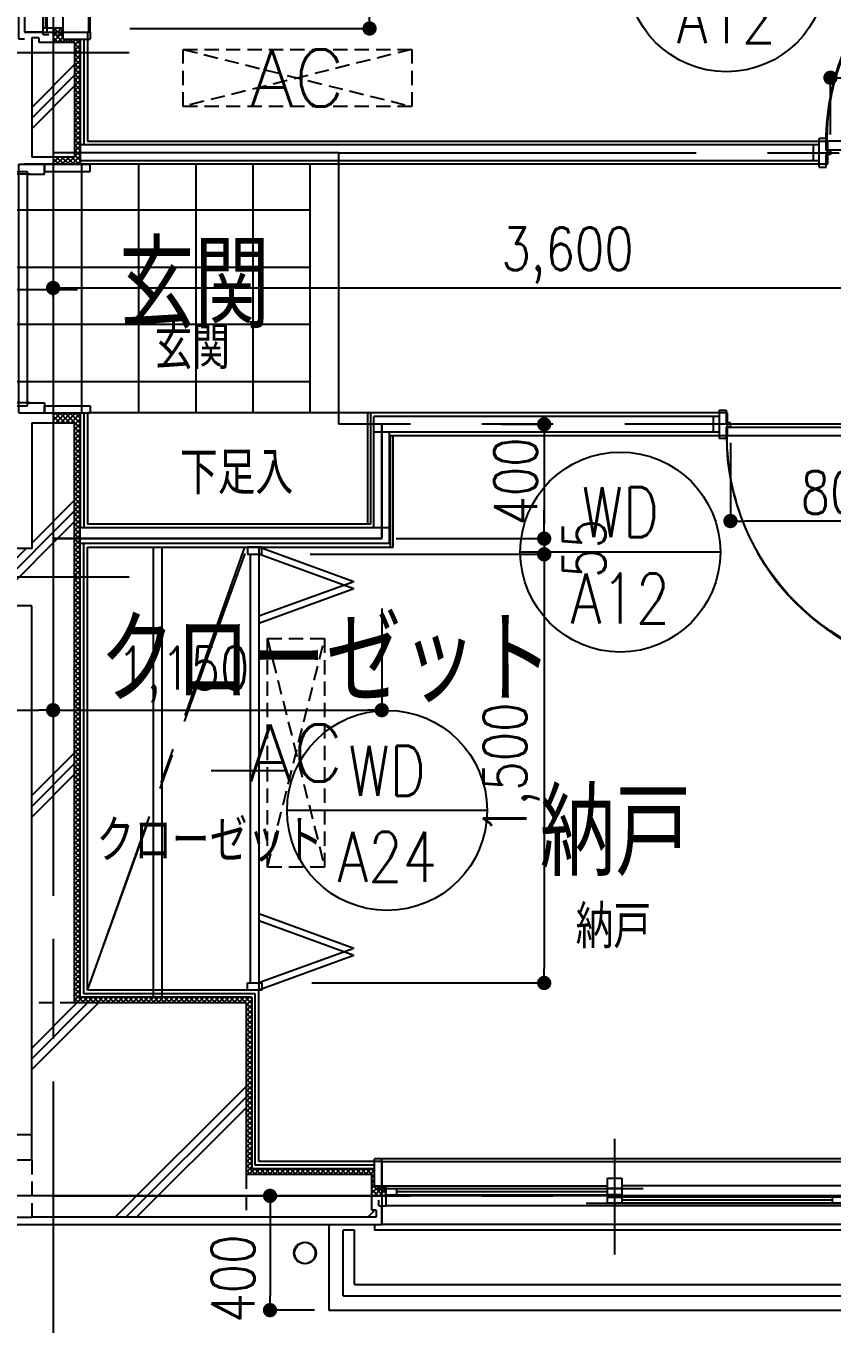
# Model space of a CAD drawing. Header units: millimetres. Extents: x 15495 to 166182, y -39946 to 18307.
# Drawn here: x 45646 to 48466, y -518 to 4025 of the extents above; entities that cross this region are included whole.
import ezdxf
from ezdxf.enums import TextEntityAlignment as Align

# ---------------------------------------------------------------- set-up
doc = ezdxf.new("R2010")
doc.units = ezdxf.units.MM
doc.header["$LTSCALE"] = 1000
doc.linetypes.add('CENTER', pattern=[2, 1.25, -0.25, 0.25, -0.25])
doc.linetypes.add('DASHED2', pattern=[0.375, 0.25, -0.125])
doc.layers.get('0').update_dxf_attribs({"linetype": 'CONTINUOUS'})
for name, color, linetype in [('DT_ID', 13, 'CONTINUOUS'), ('E_TEXT', 3, 'CONTINUOUS'), ('F_FITT1-100', 5, 'CONTINUOUS'), ('F_FITT1-50', 5, 'CONTINUOUS'), ('F_FITT2-100', 1, 'CONTINUOUS'), ('F_FITT2-50', 1, 'CONTINUOUS'), ('K-A_EQP-50', 60, 'CONTINUOUS'), ('SF-A_ELSE-100', 6, 'CONTINUOUS'), ('SF-A_ELSE-50', 6, 'CONTINUOUS'), ('SF-A_EQP-50', 60, 'CONTINUOUS'), ('SF-DT_ID-100', 13, 'CONTINUOUS'), ('SF-E_DIM-50', 3, 'CONTINUOUS'), ('SF-E_GRID-100', 1, 'CENTER'), ('SF-E_GRID-50', 1, 'CENTER'), ('SF-E_TEXT-100', 3, 'CONTINUOUS'), ('SF-E_TEXT-50', 3, 'CONTINUOUS'), ('SF-F_ELEV-100', 12, 'CONTINUOUS'), ('SF-F_ELEV-50', 12, 'CONTINUOUS'), ('SF-F_FINI1-100', 190, 'CONTINUOUS'), ('SF-F_FINI1-50', 190, 'CONTINUOUS'), ('SF-F_FINI2-50', 1, 'CONTINUOUS'), ('SF-F_FITT1-100', 5, 'CONTINUOUS'), ('SF-F_FITT1-50', 5, 'CONTINUOUS'), ('SF-F_HAT1-50', 9, 'CONTINUOUS'), ('SF-F_HIDE-50', 12, 'CONTINUOUS'), ('SF-F_LAY2-100', 6, 'CONTINUOUS'), ('SF-F_LAY2-50', 6, 'CONTINUOUS'), ('SF-H-AREA-50', 1, 'CENTER'), ('SF-H_LINE1-100', 140, 'CONTINUOUS'), ('SF-H_LINE1-50', 140, 'CONTINUOUS'), ('SF-R_COLM-50', 7, 'CONTINUOUS'), ('SF-R_EWALL-50', 7, 'CONTINUOUS'), ('SF-U_FIRE-50', 9, 'CONTINUOUS'), ('SF-U_LGS-50', 120, 'CONTINUOUS')]:
    doc.layers.add(name, color=color, linetype=linetype)
doc.styles.add('DIM', font='romans.shx', dxfattribs={"width": 0.8, "bigfont": 'bigfont.shx'})
doc.styles.add('ROOM', font='romans.shx', dxfattribs={"width": 0.8, "bigfont": 'bigfont.shx'})
doc.styles.get("Standard").update_dxf_attribs({"font": 'txt.shx', "bigfont": 'bigfont.shx'})
doc.styles.add('TATE', font='TXT', dxfattribs={"height": 50, "bigfont": 'BIGFONT'})
doc.dimstyles.new('DIM50_3_3', dxfattribs={"dimscale": 50, "dimtxt": 3, "dimasz": 1, "dimexe": 0, "dimexo": 1, "dimgap": 0.5, "dimtad": 1, "dimdec": 1, "dimdsep": 46, "dimlunit": 6, "dimtxsty": 'DIM', "dimblk1": 'DOT', "dimblk2": 'DOT', "dimsah": 1, "dimcen": 1, "dimclrd": 256, "dimclre": 256, "dimclrt": 256, "dimadec": 0, "dimazin": 0, "dimtfac": 1, "dimtdec": 1, "dimtix": 1, "dimtmove": 2, "dimatfit": 3, "dimldrblk": 'DOT', "dimfxl": 1, "dimtvp": 0.833333, "dimtolj": 1, "dimarcsym": 0})
pattern_1 = [(45, (-28400.745, -37379.51), (-8.8388348, 8.8388348), []), (135, (-28400.745, -37379.51), (-8.8388348, -8.8388348), [])]

# ---------------------------------------------------------------- blocks, each defined once
blk = doc.blocks.new('TATEGU-KIGOU')
at = {"color": 2}
blk.add_line((350, 0), (-350, 0), dxfattribs=at)
blk.add_circle((0, 0), 350, dxfattribs=at)
at = {"color": 2, "style": 'ROOM', "width": 0.8}
for tag, p in [('建具種別', (0, 51.6)), ('建具番号', (0, -250.1))]:
    blk.add_attdef(tag, text='', height=175, dxfattribs=at).set_placement(p, align=Align.CENTER)
at = {"flags": 1}
for tag, p in [('内法寸法（W）', (-414, -713.8)), ('内法寸法（H）', (-414, -1063.8)), ('階', (-373.6, -1414.3)), ('部屋名', (-373.6, -1786.8)), ('メーカー名', (-373.6, -2148.9)), ('値段', (-373.6, -2498.9)), ('重量', (-373.6, -2848.9)), ('建具形状', (-373.6, -3199)), ('開閉方式', (-373.6, -3549)), ('取付場所', (-373.6, -3899)), ('見込', (-373.6, -4296.3)), ('扉厚', (-373.6, -4646.3)), ('仕上', (-373.6, -4996.3)), ('ガラス', (-373.6, -5346.3)), ('建具金物', (-373.6, -5696.3)), ('枠形状', (-373.6, -6046.3)), ('沓摺形状', (-373.6, -6396.3)), ('特記事項', (-373.6, -6746.3)), ('防火性能', (-373.6, -7096.3))]:
    blk.add_attdef(tag, p, '', height=175, dxfattribs=at)
blk = doc.blocks.new('WD-A12_100')
at = {"layer": 'F_FITT1-100'}
blk.add_line((0, 0), (-2.9, 830), dxfattribs=at)
blk.add_arc((0, 0), 830, 0, 90.1978, dxfattribs=at)
blk = doc.blocks.new('AW-A23_100')
at = {"layer": 'F_FITT1-100'}
for p, q in [((128.4, 715), (128.4, 1630)), ((78.4, 915), (78.4, 0)), ((-101.6, 815), (303.4, 815))]:
    blk.add_line(p, q, dxfattribs=at)
at = {"layer": 'F_FITT2-100'}
for p, q in [((0, 1630), (0, 0)), ((223.4, 1630), (223.4, 0))]:
    blk.add_line(p, q, dxfattribs=at)
at = {"layer": 'SF-F_FITT1-100'}
blk.add_line((350, 814.7), (-150, 814.7), dxfattribs=at)
blk = doc.blocks.new('AW-1_100')
at = {"layer": 'F_FITT1-100'}
for p, q in [((815, -325), (815, 80)), ((915, -95), (0, -95)), ((715, -145), (1630, -145))]:
    blk.add_line(p, q, dxfattribs=at)
at = {"layer": 'F_FITT2-100'}
for p, q in [((0, 0), (1630, 0)), ((1630, -220), (0, -220))]:
    blk.add_line(p, q, dxfattribs=at)
blk = doc.blocks.new('WD-A24_100')
at = {"layer": 'F_FITT1-100'}
for p, q in [((-0.00075, 1550), (0, 0)), ((332.415375, 1429.01025), (-0.00075, 1550)), ((332.415375, 1429.01025), (-0.00075, 1308.0205)), ((332.416125, 120.98975), (0, 241.9795)), ((332.416125, 120.98975), (0, 0))]:
    blk.add_line(p, q, dxfattribs=at)
blk = doc.blocks.new('ROOM')
at = {"layer": 'DT_ID', "flags": 1}
for tag, p in [('室番号', (0, 500)), ('面積', (0, -500)), ('内装制限', (0, -1000)), ('仕上レベル', (0, -1500)), ('スラブレベル', (0, -2000)), ('天井高', (0, -2500)), ('床下地', (0, -3000)), ('床仕上', (0, -3500)), ('巾木高さ', (0, -4000)), ('巾木仕上', (0, -4500)), ('壁下地', (0, -5000)), ('壁仕上', (0, -5500)), ('天井下地', (0, -6000)), ('天井仕上', (0, -6500)), ('見切縁', (0, -7000)), ('備考', (0, -7500))]:
    blk.add_attdef(tag, p, '', height=300, dxfattribs=at)
at = {"layer": 'E_TEXT', "style": 'ROOM', "width": 0.8}
blk.add_attdef('室名', (0, 0), '', height=300, dxfattribs=at)
blk = doc.blocks.new('SF-BLOCK_100')
at = {"layer": 'SF-A_ELSE-100'}
for p, q in [((16700, 2740), (16700, 3610)), ((16800, 2740), (15820, 2740)), ((16665, -100), (16665, -400)), ((16755, -120), (16715, -120)), ((16715, -350), (16715, -120)), ((16755, -310), (16755, -120)), ((16755, -310), (18575, -310)), ((16715, -350), (18615, -350)), ((16665, -400), (18665, -400))]:
    blk.add_line(p, q, dxfattribs=at)
blk.add_circle((16579.84, -200), 37.5, dxfattribs=at)
at = {"layer": 'SF-E_GRID-100'}
for p, q in [((15700, 16400), (15700, -3119.46)), ((34140.32, 0), (-9167.99, 0))]:
    blk.add_line(p, q, dxfattribs=at)
at = {"layer": 'SF-F_ELEV-100'}
blk.add_line((16600, 2740), (16600, 3610), dxfattribs=at)
at = {"layer": 'SF-F_FINI1-100'}
for p, q in [((15600, 4072.5), (15820, 4072.5)), ((15820, 4072.5), (15820, 3690)), ((18411.08, 3690), (15820, 3690)), ((18411.08, 3610), (18411.08, 3690)), ((18411.08, 3610), (15600, 3610)), ((15820, 2740), (15820, 2350)), ((18059.23, 2740), (16800, 2740)), ((16800, 2740), (16800, 2350)), ((18059.23, 2660), (18059.23, 2740)), ((18059.23, 2660), (16880, 2660)), ((16880, 2270), (16880, 2660)), ((16800, 2350), (15820, 2350)), ((15820, 720), (15820, 2270)), ((15820, 2270), (16880, 2270)), ((15625, 2065), (13100, 2065)), ((15625, 125), (15625, 2065)), ((16420, 720), (15820, 720)), ((16420, 120), (16420, 720)), ((15625, 125), (13100, 125)), ((16850, 120), (16420, 120)), ((16850, 120), (16850, -100)), ((10000, -100), (16850, -100))]:
    blk.add_line(p, q, dxfattribs=at)
at = {"layer": 'SF-F_FITT1-100'}
for p, q in [((15580, 2740), (15830, 2740)), ((17665, -205), (17665, 200))]:
    blk.add_line(p, q, dxfattribs=at)
at = {"layer": 'SF-F_LAY2-100', "linetype": 'Continuous'}
for p, q in [((15800, 2740), (15800, 3610)), ((16000, 2740), (16000, 3610)), ((16200, 2740), (16200, 3610)), ((16400, 2740), (16400, 3610)), ((13040, 3450), (16600, 3450)), ((13040, 3250), (16600, 3250)), ((13040, 3050), (16600, 3050)), ((13040, 2850), (16600, 2850))]:
    blk.add_line(p, q, dxfattribs=at)
at = {"layer": 'SF-H_LINE1-100', "linetype": 'CENTER', "ltscale": 0.5}
blk.add_line((15820, 720), (16380, 2270), dxfattribs=at)
at = {"layer": 'SF-DT_ID-100'}
for p, values in [((18055.8, 4283.73), {'建具種別': 'WD', '建具番号': 'A12'}), ((17684.77, 2253.01), {'建具種別': 'WD', '建具番号': 'A12'}), ((16868.79, 1348.79), {'建具種別': 'WD', '建具番号': 'A24'})]:
    blk.add_blockref('TATEGU-KIGOU', p, dxfattribs=at).add_auto_attribs(values)
at = {"layer": 'SF-E_TEXT-100'}
ref = blk.add_blockref('ROOM', (15930.39, 3036.15), dxfattribs=at)
ref.add_attrib('室名', '玄関', (15930.39, 3036.15), dxfattribs={"height": 300, "style": 'ROOM', "width": 0.8})
ref = blk.add_blockref('ROOM', (15862.48, 1725.39), dxfattribs=at)
ref.add_attrib('室名', 'クローゼット', (15862.48, 1725.39), dxfattribs={"height": 300, "style": 'ROOM', "width": 0.8})
ref = blk.add_blockref('ROOM', (17403.21, 1119.74), dxfattribs=at)
ref.add_attrib('室名', '納戸', (17403.21, 1119.74), dxfattribs={"height": 300, "style": 'ROOM', "width": 0.8})
at = {"layer": 'SF-F_FITT1-100'}
for name, p in [('AW-A23_100', (15600, 4072.79)), ('WD-A24_100', (16420, 720)), ('AW-1_100', (16850, 120))]:
    blk.add_blockref(name, p, dxfattribs=at)
at = {"layer": 'SF-F_FITT1-100', "xscale": -1}
blk.add_blockref('WD-A12_100', (19235.08, 3690), dxfattribs=at)
at = {"layer": 'SF-F_FITT1-100', "xscale": -1, "yscale": -1}
blk.add_blockref('WD-A12_100', (18886.92, 2660), dxfattribs=at)
blk = doc.blocks.new('WD-A12_50')
at = {"layer": 'F_FITT1-50'}
for p, q in [((-440, 146.9), (-440, -93.1)), ((-880, 90), (-855, 90)), ((-880, 90), (-880, -10)), ((-855, 90), (-855, 45.4)), ((0, 90), (-25, 90)), ((-25, 90), (-25, 45.4)), ((0, 90), (0, -10)), ((-840, 45.4), (-855, 45.4)), ((-855, 31.5), (-855, -10)), ((-855, 31.5), (-840, 31.5)), ((-26.8, 29.7), (-853.1, 29.7)), ((-853.1, 29.7), (-853.1, -0.8)), ((-840, 31.5), (-840, 45.4)), ((-40, 31.5), (-40, 45.4)), ((-40, 45.4), (-25, 45.4)), ((-25, 31.5), (-40, 31.5)), ((-26.8, 29.7), (-26.8, -0.8)), ((-25, 31.5), (-25, -10)), ((-855, -10), (-880, -10)), ((-853.1, -0.8), (-26.8, -0.8)), ((-853.1, -0.8), (-853.1, -824.8)), ((-25, -10), (0, -10))]:
    blk.add_line(p, q, dxfattribs=at)
blk.add_arc((-852.8, 1.2), 826, 269.9767, 359.8636, dxfattribs=at)
blk = doc.blocks.new('DOT')
at = {"color": 0, "linetype": 'ByBlock'}
blk.add_line((-0.5, 0), (-1, 0), dxfattribs=at)
at = {"color": 0, "linetype": 'ByBlock', "const_width": 0.5}
blk.add_lwpolyline([(-0.25, 0, 1), (0.25, 0, 1)], format="xyb", close=True, dxfattribs=at)
blk = doc.blocks.new('*D355')
at = {"layer": 'SF-E_DIM-50', "lineweight": -2}
for p, q in [((46000, 5616), (46848, 5616)), ((46848, 5566), (46848, 4066)), ((46009, 4016), (46848, 4016))]:
    blk.add_line(p, q, dxfattribs=at)
at = {"layer": 'SF-E_DIM-50', "lineweight": -2, "xscale": 50, "yscale": 50, "zscale": 50}
for p, rotation in [((46848, 5616), 90), ((46848, 4016), 270)]:
    blk.add_blockref('DOT', p, dxfattribs=dict(at, rotation=rotation))
at = {"layer": 'SF-E_DIM-50', "insert": (46733.7, 4816), "char_height": 150, "attachment_point": 5, "rotation": 90, "style": 'DIM'}
blk.add_mtext('\\A1;1,600', dxfattribs=at)
blk = doc.blocks.new('_DOT')
at = {"color": 0, "linetype": 'ByBlock'}
blk.add_line((-0.5, 0), (-1, 0), dxfattribs=at)
at = {"color": 0, "linetype": 'ByBlock', "const_width": 0.5}
blk.add_lwpolyline([(-0.25, 0, 1), (0.25, 0, 1)], format="xyb", close=True, dxfattribs=at)
blk = doc.blocks.new('AW-A23_50')
at = {"layer": 'F_FITT1-50'}
for p, q in [((65, 10.001375), (65, -14.998625)), ((65, 10.001375), (85, 10.001375)), ((115, 10.001375), (135, 10.001375)), ((135, 25.001375), (230, 25.001375)), ((135, 10.001375), (135, -14.998625)), ((135, 0.001375), (230, 0.001375)), ((230, 0.001375), (230, 25.001375)), ((65, -14.998625), (135, -14.998625)), ((104, -14.998625), (104, -52.998625)), ((126, -14.998625), (126, -52.998625)), ((104, -52.998625), (126, -52.998625)), ((115, -52.998625), (115, -789.998875)), ((349.99925, -814.998625), (-150.00075, -814.998625)), ((74, -839.998875), (74, -789.998875)), ((74, -789.998875), (96, -789.998875)), ((96, -789.998875), (96, -839.998875)), ((104, -839.998875), (104, -789.998875)), ((104, -789.998875), (161.5, -789.998875)), ((126, -839.998875), (126, -789.998875)), ((161.5, -789.998875), (161.5, -839.998875)), ((96, -839.998875), (74, -839.998875)), ((85, -1576.998625), (85, -839.998875)), ((161.5, -839.998875), (104, -839.998875)), ((74, -1614.998625), (74, -1576.998625)), ((65, -1614.998625), (135, -1614.998625)), ((65, -1639.998625), (65, -1614.998625)), ((135, -1639.998625), (135, -1614.998625)), ((135, -1629.998625), (230, -1629.998625)), ((230, -1629.998625), (230, -1654.998625)), ((85, -1639.998625), (65, -1639.998625)), ((115, -1639.998625), (135, -1639.998625)), ((135, -1654.998625), (135, -1639.998625)), ((135, -1654.998625), (230, -1654.998625))]:
    blk.add_line(p, q, dxfattribs=at)
at = {"layer": 'F_FITT2-50'}
for p, q in [((-20, -1654.998), (-20, 25.00075)), ((0, 25.00075), (-20, 25.00075)), ((230, -1629.998625), (230, 0.001375)), ((65, -1614.998625), (65, -14.998625)), ((104, -14.998625), (104, -789.998875)), ((126, -14.998625), (126, -789.998875)), ((135, -14.998625), (135, -789.998875)), ((74, -1576.998625), (74, -839.998875)), ((96, -1576.998625), (96, -839.998875)), ((135, -1614.998625), (135, -839.998875)), ((0, -1654.998), (-20, -1654.998))]:
    blk.add_line(p, q, dxfattribs=at)
blk = doc.blocks.new('AW-1_50')
at = {"layer": 'F_FITT1-50'}
for p, q in [((-815, 130), (-840, 130)), ((-840, 35), (-840, 130)), ((-815, 35), (-815, 130)), ((815, 130), (840, 130)), ((815, 35), (815, 130)), ((840, 35), (840, 130)), ((-25, 4), (-25, 61.5)), ((-25, 61.5), (25, 61.5)), ((25, 61.5), (25, 4)), ((-840, 35), (-825, 35)), ((-825, 35), (-800, 35)), ((-825, 15), (-825, 35)), ((-800, -35), (-800, 35)), ((-762, 4), (-762, 26)), ((-762, 15), (-25, 15)), ((25, 26), (-25, 26)), ((25, 4), (-25, 4)), ((825, 35), (800, 35)), ((800, -35), (800, 35)), ((825, 15), (825, 35)), ((840, 35), (825, 35)), ((-825, -35), (-825, -15)), ((-825, -35), (-800, -35)), ((-25, -26), (-25, -4)), ((-25, -4), (25, -4)), ((25, -26), (-25, -26)), ((25, -4), (25, -26)), ((762, -15), (25, -15)), ((800, -4), (762, -4)), ((762, -26), (762, -4)), ((800, -26), (762, -26)), ((825, -35), (800, -35)), ((825, -15), (825, -35))]:
    blk.add_line(p, q, dxfattribs=at)
at = {"layer": 'F_FITT2-50'}
for p, q in [((815, 130), (-815, 130)), ((-800, 35), (-25, 35)), ((-800, 26), (-25, 26)), ((-800, 4), (-25, 4)), ((800, 35), (25, 35)), ((800, -35), (-800, -35)), ((762, -4), (25, -4)), ((762, -26), (25, -26)), ((-840, -100), (-840, -120)), ((840, -120), (-840, -120)), ((840, -100), (840, -120))]:
    blk.add_line(p, q, dxfattribs=at)
at = {"layer": 'SF-F_FITT1-50'}
blk.add_line((0, -205), (0, 200), dxfattribs=at)
blk = doc.blocks.new('*D357')
at = {"layer": 'SF-E_DIM-50', "lineweight": -2}
for p, q in [((49340.7, 3361.9), (49340.7, 3108.1)), ((45740.7, 3078.1), (45740.7, 3108.1)), ((45790.7, 3108.1), (49290.7, 3108.1))]:
    blk.add_line(p, q, dxfattribs=at)
at = {"layer": 'SF-E_DIM-50', "lineweight": -2, "xscale": 50, "yscale": 50, "zscale": 50, "rotation": 180}
blk.add_blockref('DOT', (45740.7, 3108.1), dxfattribs=at)
at = {"layer": 'SF-E_DIM-50', "lineweight": -2, "xscale": 50, "yscale": 50, "zscale": 50}
blk.add_blockref('DOT', (49340.7, 3108.1), dxfattribs=at)
at = {"layer": 'SF-E_DIM-50', "insert": (47540.7, 3222.3), "char_height": 150, "attachment_point": 5, "style": 'DIM'}
blk.add_mtext('\\A1;3,600', dxfattribs=at)
blk = doc.blocks.new('*D356')
at = {"layer": 'SF-E_DIM-50', "lineweight": -2}
for p, q in [((48110.7, 2566.3), (48110.7, 2292.4)), ((48910.7, 2566.3), (48910.7, 2292.4)), ((48860.7, 2292.4), (48160.7, 2292.4))]:
    blk.add_line(p, q, dxfattribs=at)
at = {"layer": 'SF-E_DIM-50', "lineweight": -2, "xscale": 50, "yscale": 50, "zscale": 50, "rotation": 180}
blk.add_blockref('DOT', (48110.7, 2292.4), dxfattribs=at)
at = {"layer": 'SF-E_DIM-50', "lineweight": -2, "xscale": 50, "yscale": 50, "zscale": 50}
blk.add_blockref('DOT', (48910.7, 2292.4), dxfattribs=at)
at = {"layer": 'SF-E_DIM-50', "insert": (48510.7, 2392.4), "char_height": 150, "attachment_point": 5, "style": 'DIM'}
blk.add_mtext('\\A1;800', dxfattribs=at)
blk = doc.blocks.new('AC1')
at = {"layer": 'K-A_EQP-50', "linetype": 'DASHED2', "ltscale": 0.2}
for p, q in [((0, 800), (200, 800)), ((0, 0), (0, 800)), ((0, 0), (200, 800)), ((0, 800), (200, 0)), ((200, 800), (200, 0)), ((200, 0), (0, 0))]:
    blk.add_line(p, q, dxfattribs=at)
at = {"layer": 'K-A_EQP-50', "style": 'TATE'}
blk.add_text('AC', height=200, dxfattribs=at).set_placement((100, 400), align=Align.MIDDLE)
blk = doc.blocks.new('*D363')
at = {"layer": 'SF-E_DIM-50', "lineweight": -2}
for p, q in [((46639.7, 2176), (47459, 2176)), ((47459, 2126), (47459, 726)), ((46646.1, 676), (47459, 676))]:
    blk.add_line(p, q, dxfattribs=at)
at = {"layer": 'SF-E_DIM-50', "lineweight": -2, "xscale": 50, "yscale": 50, "zscale": 50}
for p, rotation in [((47459, 2176), 90), ((47459, 676), 270)]:
    blk.add_blockref('DOT', p, dxfattribs=dict(at, rotation=rotation))
at = {"layer": 'SF-E_DIM-50', "insert": (47344.8, 1426), "char_height": 150, "attachment_point": 5, "rotation": 90, "style": 'DIM'}
blk.add_mtext('\\A1;1,500', dxfattribs=at)
blk = doc.blocks.new('WD-A24_50')
at = {"layer": 'F_FITT1-50'}
for p, q in [((-40.00075, 1550), (-40.00075, 1525)), ((9.99925, 1550), (-40.00075, 1550)), ((9.99925, 1525), (9.99925, 1550)), ((-40.00075, 1525), (9.99925, 1525)), ((-30.00075, 1525), (-30.00075, 25)), ((-0.00075, 1525), (-0.00075, 25)), ((332.415375, 1404.01025), (-0.00075, 1525)), ((332.415375, 1404.01025), (-0.00075, 1283.0205)), ((99.99925, 767.5), (-166.87575, 767.5)), ((332.415375, 145.98975), (-0.00075, 266.9795)), ((332.415375, 145.98975), (-0.00075, 25)), ((-40.00075, 0), (-40.00075, 25)), ((-40.00075, 25), (9.99925, 25)), ((9.99925, 0), (-40.00075, 0)), ((9.99925, 25), (9.99925, 0))]:
    blk.add_line(p, q, dxfattribs=at)
blk = doc.blocks.new('*D213')
at = {"layer": 'SF-E_DIM-50', "lineweight": -2}
for p, q in [((46538.9, -69), (46499.7, -69)), ((46499.7, -119), (46499.7, -419)), ((46655.7, -469), (46499.7, -469))]:
    blk.add_line(p, q, dxfattribs=at)
at = {"layer": 'SF-E_DIM-50', "lineweight": -2, "xscale": 50, "yscale": 50, "zscale": 50}
for p, rotation in [((46499.7, -69), 90), ((46499.7, -469), 270)]:
    blk.add_blockref('DOT', p, dxfattribs=dict(at, rotation=rotation))
at = {"layer": 'SF-E_DIM-50', "insert": (46370, -358.8), "char_height": 150, "attachment_point": 5, "rotation": 90, "style": 'DIM'}
blk.add_mtext('\\A1;400', dxfattribs=at)
blk = doc.blocks.new('*D366')
at = {"layer": 'SF-E_DIM-50', "lineweight": -2}
for p, q in [((45158.3, 3931), (45200.7, 3931)), ((45200.7, 3881), (45200.7, 3556)), ((45660.7, 3506), (45200.7, 3506))]:
    blk.add_line(p, q, dxfattribs=at)
at = {"layer": 'SF-E_DIM-50', "lineweight": -2, "xscale": 50, "yscale": 50, "zscale": 50}
for p, rotation in [((45200.7, 3931), 90), ((45200.7, 3506), 270)]:
    blk.add_blockref('DOT', p, dxfattribs=dict(at, rotation=rotation))
at = {"layer": 'SF-E_DIM-50', "insert": (45100.7, 3718.5), "char_height": 150, "attachment_point": 5, "rotation": 90, "style": 'DIM'}
blk.add_mtext('\\A1;425', dxfattribs=at)
blk = doc.blocks.new('SD-A11_50')
at = {"layer": 'F_FITT1-50'}
for p, q in [((20, 0), (-230, 0)), ((-230, -25), (-230, 0)), ((-70, 0), (-70, -25)), ((-70, -35), (-70, 0)), ((20, -870), (20, 0)), ((-70, -25), (-230, -25)), ((-10, -35), (-70, -35)), ((-10, -845), (-10, -25)), ((20, -25), (-10, -25)), ((-185, -439.2), (115, -439.2)), ((-70, -845), (-230, -845)), ((-230, -845), (-230, -870)), ((-70, -835), (-70, -870)), ((-10, -835), (-70, -835)), ((-70, -870), (-70, -845)), ((850, -845), (-10, -845)), ((20, -870), (-230, -870))]:
    blk.add_line(p, q, dxfattribs=at)
blk.add_arc((21.5, -853.6), 828.6, 0.5937, 90.1007, dxfattribs=at)
blk = doc.blocks.new('*D365')
at = {"layer": 'SF-E_DIM-50', "lineweight": -2}
for p, q in [((45660.7, 3506), (45200.7, 3506)), ((45200.7, 3456), (45200.7, 2756)), ((45660.7, 2706), (45200.7, 2706))]:
    blk.add_line(p, q, dxfattribs=at)
at = {"layer": 'SF-E_DIM-50', "lineweight": -2, "xscale": 50, "yscale": 50, "zscale": 50}
for p, rotation in [((45200.7, 3506), 90), ((45200.7, 2706), 270)]:
    blk.add_blockref('DOT', p, dxfattribs=dict(at, rotation=rotation))
at = {"layer": 'SF-E_DIM-50', "insert": (45100.7, 3106), "char_height": 150, "attachment_point": 5, "rotation": 90, "style": 'DIM'}
blk.add_mtext('\\A1;800', dxfattribs=at)
blk = doc.blocks.new('*D361')
at = {"layer": 'SF-E_DIM-50', "lineweight": -2}
for p, q in [((44440.7, 2110.4), (44440.7, 1630.6)), ((45740.7, 1694.1), (45740.7, 1630.6)), ((44490.7, 1630.6), (45690.7, 1630.6))]:
    blk.add_line(p, q, dxfattribs=at)
at = {"layer": 'SF-E_DIM-50', "lineweight": -2, "xscale": 50, "yscale": 50, "zscale": 50, "rotation": 180}
blk.add_blockref('DOT', (44440.7, 1630.6), dxfattribs=at)
at = {"layer": 'SF-E_DIM-50', "lineweight": -2, "xscale": 50, "yscale": 50, "zscale": 50}
blk.add_blockref('DOT', (45740.7, 1630.6), dxfattribs=at)
at = {"layer": 'SF-E_DIM-50', "insert": (45347.1, 1763.4), "char_height": 150, "attachment_point": 5, "style": 'DIM'}
blk.add_mtext('\\A1;1,300', dxfattribs=at)
blk = doc.blocks.new('*D364')
at = {"layer": 'SF-E_DIM-50', "lineweight": -2}
for p, q in [((45740.7, 2009.3), (45740.7, 1630.6)), ((46890.7, 1986.6), (46890.7, 1630.6)), ((45790.7, 1630.6), (46840.7, 1630.6))]:
    blk.add_line(p, q, dxfattribs=at)
at = {"layer": 'SF-E_DIM-50', "lineweight": -2, "xscale": 50, "yscale": 50, "zscale": 50, "rotation": 180}
blk.add_blockref('DOT', (45740.7, 1630.6), dxfattribs=at)
at = {"layer": 'SF-E_DIM-50', "lineweight": -2, "xscale": 50, "yscale": 50, "zscale": 50}
blk.add_blockref('DOT', (46890.7, 1630.6), dxfattribs=at)
at = {"layer": 'SF-E_DIM-50', "insert": (46196, 1755.5), "char_height": 150, "attachment_point": 5, "style": 'DIM'}
blk.add_mtext('\\A1;1,150', dxfattribs=at)
blk = doc.blocks.new('*D360')
at = {"layer": 'SF-E_DIM-50', "lineweight": -2}
for p, q in [((47459, 2281), (47459, 2331)), ((47202.9, 2231), (47459, 2231)), ((47459, 2231), (47459, 2176)), ((46639.7, 2176), (47459, 2176)), ((47459, 2126), (47459, 2076))]:
    blk.add_line(p, q, dxfattribs=at)
at = {"layer": 'SF-E_DIM-50', "lineweight": -2, "xscale": 50, "yscale": 50, "zscale": 50}
for p, rotation in [((47459, 2231), 270), ((47459, 2176), 90)]:
    blk.add_blockref('DOT', p, dxfattribs=dict(at, rotation=rotation))
at = {"layer": 'SF-E_DIM-50', "insert": (47598.8, 2196.7), "char_height": 150, "attachment_point": 5, "rotation": 90, "style": 'DIM'}
blk.add_mtext('\\A1;55', dxfattribs=at)
blk = doc.blocks.new('*D359')
at = {"layer": 'SF-E_DIM-50', "lineweight": -2}
for p, q in [((47308.1, 2631), (47459, 2631)), ((47459, 2581), (47459, 2281)), ((46940.7, 2231), (47459, 2231))]:
    blk.add_line(p, q, dxfattribs=at)
at = {"layer": 'SF-E_DIM-50', "lineweight": -2, "xscale": 50, "yscale": 50, "zscale": 50}
for p, rotation in [((47459, 2631), 90), ((47459, 2231), 270)]:
    blk.add_blockref('DOT', p, dxfattribs=dict(at, rotation=rotation))
at = {"layer": 'SF-E_DIM-50', "insert": (47359, 2431), "char_height": 150, "attachment_point": 5, "rotation": 90, "style": 'DIM'}
blk.add_mtext('\\A1;400', dxfattribs=at)
blk = doc.blocks.new('AC')
at = {"layer": 'K-A_EQP-50', "linetype": 'DASHED2', "ltscale": 0.2}
for p, q in [((-800, 0), (-800, 200)), ((0, 200), (-800, 0)), ((-800, 200), (0, 0)), ((-800, 200), (0, 200)), ((0, 200), (0, 0)), ((0, 0), (-800, 0))]:
    blk.add_line(p, q, dxfattribs=at)
at = {"layer": 'K-A_EQP-50'}
blk.add_text('AC', height=200, dxfattribs=at).set_placement((-400, 100), align=Align.MIDDLE)
blk = doc.blocks.new('*D302')
at = {"layer": 'SF-E_DIM-50', "lineweight": -2}
for p, q in [((48460.7, 3645.2), (48460.7, 3843.8)), ((48510.7, 3843.8), (49210.7, 3843.8)), ((49260.7, 3714.2), (49260.7, 3843.8))]:
    blk.add_line(p, q, dxfattribs=at)
at = {"layer": 'SF-E_DIM-50', "lineweight": -2, "xscale": 50, "yscale": 50, "zscale": 50, "rotation": 180}
blk.add_blockref('DOT', (48460.7, 3843.8), dxfattribs=at)
at = {"layer": 'SF-E_DIM-50', "lineweight": -2, "xscale": 50, "yscale": 50, "zscale": 50}
blk.add_blockref('DOT', (49260.7, 3843.8), dxfattribs=at)
at = {"layer": 'SF-E_DIM-50', "insert": (48860.7, 3943.8), "char_height": 150, "attachment_point": 5, "style": 'DIM'}
blk.add_mtext('\\A1;800', dxfattribs=at)
blk = doc.blocks.new('SF-BLOCK_50')
at = {"layer": 'SF-F_HAT1-50'}
h = blk.add_hatch(dxfattribs=at)
h.set_pattern_fill('RC2', color=256, scale=50, style=0)
h.set_pattern_definition([(45, (-39100.75, -43019.5), (-441.942, 441.942), []), (45, (-39063.25, -43019.5), (-441.942, 441.942), []), (45, (-39025.75, -43019.5), (-441.942, 441.942), [])])
h.paths.add_polyline_path([(15775, 4225.04), (15750, 4225.04), (15750, 4210.04), (15625, 4210.04), (15625, 3310.04), (15750, 3310.04), (15750, 3295.04), (15775, 3295.04)])
h = blk.add_hatch(dxfattribs=at)
h.set_pattern_fill('RC2', color=256, scale=50, style=0)
h.set_pattern_definition([(45, (-28400.75, -37379.5), (-441.942, 441.942), []), (45, (-28363.25, -37379.5), (-441.942, 441.942), []), (45, (-28325.75, -37379.5), (-441.942, 441.942), [])])
h.paths.add_polyline_path([(16375, 75), (16375, -75), (16830, -75), (16830, -50.04), (16815, -50.04), (16814.99, 75)])
h.paths.add_polyline_path([(15625, 125), (15625, -75), (16375, -75), (16375, 75), (16375, 675), (15775, 675), (15625, 675)])
h.paths.add_polyline_path([(15775, 2705), (15625, 2705), (15625, 2265), (14490, 2265), (14490, 2715), (14310, 2715), (14310, 2265), (13090, 2265), (13090, 2715), (12910, 2715), (12910, 2265), (12385, 2265), (12385, 2085), (12585, 2085), (12900, 2085), (12900, 1885), (12900, 1860), (13100, 1860), (13100, 2065), (15625, 2065), (15625, 675), (15775, 675)])
h.paths.add_polyline_path([(13100, 125), (13100, 360), (12900, 360), (12900, 305), (12900, 75), (12585, 75), (10775, 75), (10775, -75), (15625, -75), (15625, 125)])
h.paths.add_polyline_path([(12900, 75), (12900, 305), (12785, 305), (12785, 215), (12685, 215), (12685, 165), (12585, 165), (12585, 75)], flags=17)
at = {"layer": 'SF-U_FIRE-50'}
h = blk.add_hatch(dxfattribs=at)
h.set_pattern_fill('ANSI37', color=256, scale=100, style=0)
h.set_pattern_definition(pattern_1)
h.paths.add_polyline_path([(15795, 4047.5), (15735, 4047.5), (15735, 4062.5), (15735, 4087.5), (15700, 4087.5), (15700, 4037.5), (15775, 4037.5), (15775, 3635), (15700, 3635), (15700, 3610), (15795, 3610)])
h = blk.add_hatch(dxfattribs=at)
h.set_pattern_fill('ANSI37', color=256, scale=100, style=0)
h.set_pattern_definition(pattern_1)
h.paths.add_polyline_path([(15795, 2740), (15700, 2740), (15700, 2705), (15775, 2705), (15775, 675), (16125, 675), (16125, 695), (15795, 695), (15795, 2337.5)])
h.paths.add_polyline_path([(16375, 425), (16395, 425), (16395, 695), (16125, 695), (16125, 675), (16375, 675)])
h.paths.add_polyline_path([(16375, 75), (16815, 75), (16815, 0), (16865, 0), (16865, 35), (16840, 35), (16825, 35), (16825, 95), (16395, 95), (16395, 425), (16375, 425)])
at = {"layer": 'SF-A_ELSE-50'}
for p, q in [((16700, 2740), (16700, 3610)), ((16810, 2740), (15820, 2740)), ((16665, -100), (16665, -400)), ((16755, -120), (16715, -120)), ((16715, -350), (16715, -120)), ((16755, -310), (16755, -120)), ((16755, -310), (18575, -310)), ((16715, -350), (18615, -350)), ((16665, -400), (18665, -400))]:
    blk.add_line(p, q, dxfattribs=at)
at = {"layer": 'SF-A_ELSE-50', "linetype": 'Continuous'}
blk.add_line((13100, 215), (15625, 215), dxfattribs=at)
at = {"layer": 'SF-A_ELSE-50'}
blk.add_circle((16582.7, -200), 37.5, dxfattribs=at)
at = {"layer": 'SF-E_GRID-50'}
for p, q in [((15700, 16400), (15700, -3708.96)), ((15966.61, 4000), (11641.19, 4000)), ((15966.61, 2165), (11641.19, 2165)), ((31351.03, 0), (-4082.3, 0))]:
    blk.add_line(p, q, dxfattribs=at)
at = {"layer": 'SF-F_ELEV-50'}
blk.add_line((16600, 2740), (16600, 3610), dxfattribs=at)
at = {"layer": 'SF-F_FINI1-50'}
for p, q in [((15665, 4072.5), (15600, 4072.5)), ((15820, 4047.5), (15820, 3690)), ((18380.11, 3690), (15820, 3690)), ((18380.11, 3610), (15830, 3610)), ((15820, 2740), (15820, 2350)), ((18030.11, 2740), (16810, 2740)), ((16810, 2740), (16810, 2350)), ((18030.11, 2660), (16890, 2660)), ((16890, 2270), (16890, 2660)), ((16810, 2350), (15820, 2350)), ((15820, 720), (15820, 2270)), ((15820, 2270), (16370, 2270)), ((16430, 2270), (16890, 2270)), ((16420, 720), (15820, 720)), ((16420, 120), (16420, 720)), ((16825, 120), (16420, 120)), ((10000, -100), (16850, -100))]:
    blk.add_line(p, q, dxfattribs=at)
at = {"layer": 'SF-F_FINI2-50'}
for p, q in [((15807.5, 4047.5), (15807.5, 3677.5)), ((15807.5, 2740), (15807.5, 2337.5)), ((15807.5, 707.5), (15807.5, 2282.5)), ((16407.5, 707.5), (15807.5, 707.5)), ((16407.5, 107.5), (16407.5, 707.5)), ((16825, 107.5), (16407.5, 107.5))]:
    blk.add_line(p, q, dxfattribs=at)
at = {"layer": 'SF-F_FITT1-50'}
blk.add_line((16850, -100), (16850, -35), dxfattribs=at)
at = {"layer": 'SF-F_HIDE-50', "ltscale": 0.1}
for p, q in [((16050, 2270), (16050, 700)), ((16080, 2270), (16080, 700))]:
    blk.add_line(p, q, dxfattribs=at)
at = {"layer": 'SF-F_LAY2-50', "linetype": 'Continuous'}
for p, q in [((16000, 2740), (16000, 3610)), ((16200, 2740), (16200, 3610)), ((16400, 2740), (16400, 3610)), ((15800, 2765), (15800, 3585)), ((15610, 3450), (16600, 3450)), ((15610, 3250), (16600, 3250)), ((15610, 3050), (16600, 3050)), ((15610, 2850), (16600, 2850))]:
    blk.add_line(p, q, dxfattribs=at)
at = {"layer": 'SF-H-AREA-50'}
for points in [[(15700, 3650), (15700, 2300), (16850, 2300), (16850, 2700), (16700, 2700), (16700, 3650), (15700, 3650)], [(16700, 3650), (21900, 3650), (21900, 2700), (19850, 2700), (19850, 1925), (18950, 1925), (18950, 2700), (16700, 2700), (16700, 3650)], [(15700, 0), (18950, 0), (18950, 2700), (16850, 2700), (16850, 2300), (15700, 2300), (15700, 0)]]:
    blk.add_lwpolyline(points, dxfattribs=at)
at = {"layer": 'SF-H_LINE1-50', "linetype": 'CENTER', "ltscale": 0.5}
blk.add_line((16370, 2270), (15820, 720), dxfattribs=at)
at = {"layer": 'SF-R_COLM-50'}
for p, q in [((15625, 125), (15625, 675)), ((16375, 675), (15775, 675)), ((16375, 675), (16375, 75)), ((16375, -75), (15625, -75))]:
    blk.add_line(p, q, dxfattribs=at)
at = {"layer": 'SF-R_COLM-50', "linetype": 'DASHED2', "ltscale": 0.2}
for p, q in [((15775, 675), (15625, 675)), ((15625, 125), (15625, -75)), ((16375, 75), (16375, -75))]:
    blk.add_line(p, q, dxfattribs=at)
at = {"layer": 'SF-R_EWALL-50'}
for p, q in [((15650, 4052.5), (15625, 4052.5)), ((15625, 4052.5), (15625, 3635)), ((15650, 4052.5), (15650, 4037.5)), ((15650, 4037.5), (15775, 4037.5)), ((15775, 4037.5), (15775, 3635)), ((15775, 3635), (15625, 3635)), ((15625, 2705), (15775, 2705)), ((15625, 2705), (15625, 2265)), ((15775, 675), (15775, 2705)), ((15625, 2265), (14490, 2265)), ((15625, 2065), (13100, 2065)), ((15625, 675), (15625, 2065)), ((15625, 125), (13100, 125)), ((16815, 75), (16375, 75)), ((16815, -50.04), (16814.99, 75)), ((16815, -50), (16815, 75)), ((10775, -75), (15625, -75)), ((16830, -75), (16375, -75)), ((16830, -50.04), (16815, -50.04)), ((16830, -50.04), (16830, -75))]:
    blk.add_line(p, q, dxfattribs=at)
at = {"layer": 'SF-U_FIRE-50'}
for p, q in [((15795, 4047.5), (15795, 3610)), ((15795, 2740), (15795, 2337.5)), ((15795, 695), (15795, 2337.5)), ((16395, 695), (15795, 695)), ((16395, 695), (16395, 95)), ((16825, 95), (16395, 95))]:
    blk.add_line(p, q, dxfattribs=at)
at = {"layer": 'SF-U_LGS-50'}
for p, q in [((18380.11, 3677.5), (15795, 3677.5)), ((15795, 3677.5), (15795, 3622.5)), ((18360.11, 3622.5), (18360.11, 3677.5)), ((18380.11, 3622.5), (15795, 3622.5)), ((18030.11, 2727.5), (16822.5, 2727.5)), ((16822.5, 2337.5), (16822.5, 2727.5)), ((18010.11, 2727.5), (18010.11, 2672.5)), ((18030.11, 2672.5), (16822.5, 2672.5)), ((16877.5, 2282.5), (16877.5, 2672.5)), ((16877.5, 2337.5), (15795, 2337.5)), ((16877.5, 2282.5), (15795, 2282.5))]:
    blk.add_line(p, q, dxfattribs=at)
at = {"layer": 'SF-A_EQP-50'}
for name, p in [('AC', (16955, 3812.09)), ('AC1', (16450, 1150))]:
    blk.add_blockref(name, p, dxfattribs=at)
at = {"layer": 'SF-E_TEXT-50'}
ref = blk.add_blockref('ROOM', (16055.01, 2893.21), dxfattribs=dict(at, xscale=0.5, yscale=0.5, zscale=0.5))
ref.add_attrib('室名', '玄関', (16055.01, 2893.21), dxfattribs={"height": 150, "style": 'ROOM', "width": 0.8})
ref = blk.add_blockref('ROOM', (15851.95, 1168.29), dxfattribs=dict(at, xscale=0.5, yscale=0.5, zscale=0.5))
ref.add_attrib('室名', 'クローゼット', (15851.95, 1168.29), dxfattribs={"height": 150, "style": 'ROOM', "width": 0.8})
ref = blk.add_blockref('ROOM', (17528.5, 866.64), dxfattribs=dict(at, xscale=0.5, yscale=0.5, zscale=0.5))
ref.add_attrib('室名', '納戸', (17528.5, 866.64), dxfattribs={"height": 150, "style": 'ROOM', "width": 0.8})
at = {"layer": 'SF-F_FITT1-50'}
for name, p in [('AW-A23_50', (15600, 5702.5)), ('WD-A24_50', (16420, 720)), ('AW-1_50', (17665, 0))]:
    blk.add_blockref(name, p, dxfattribs=at)
at = {"layer": 'SF-F_FITT1-50', "xscale": -1, "yscale": -1}
blk.add_blockref('WD-A12_50', (18380.11, 3690), dxfattribs=at)
at = {"layer": 'SF-F_FITT1-50', "xscale": -1}
for name, p in [('SD-A11_50', (15600, 3610)), ('WD-A12_50', (18030.11, 2660))]:
    blk.add_blockref(name, p, dxfattribs=at)
at = {"layer": 'SF-E_TEXT-50', "style": 'ROOM', "width": 0.8}
blk.add_text('下足入', height=150, dxfattribs=at).set_placement((16341.96, 2533.39), align=Align.MIDDLE)
at = {"layer": 'SF-E_DIM-50'}
for base, p1, p2, picture, middle in [((16807.25, 4085), (15909.3, 5685), (15918.3, 4085), '*D355', (16692.96, 4885)), ((15159.95, 3575), (15167.59, 4000), (15670, 3575), '*D366', (15059.95, 3787.5)), ((15159.95, 2775), (15670, 3575), (15670, 2775), '*D365', (15059.95, 3175)), ((17418.33, 2300), (17217.43, 2700), (16850, 2300), '*D359', (17318.33, 2500)), ((17418.33, 745), (16549.03, 2245), (16555.42, 745), '*D363', (17304.05, 1495))]:
    dim = blk.add_linear_dim(base=base, p1=p1, p2=p2, angle=90, dimstyle='DIM50_3_3', dxfattribs=at)
    dim.commit()
    dim.dimension.update_dxf_attribs({"geometry": picture, "text_midpoint": middle, "insert": (-30040.71, 69)})
for base, p1, p2, picture, middle in [((19219.98, 3912.84), (18419.98, 3664.19), (19219.98, 3733.21), '*D302', (18819.98, 4012.84)), ((19300, 3177.05), (15700, 3197.14), (19300, 3480.86), '*D357', (17500, 3291.34)), ((18069.98, 2361.37), (18869.98, 2685.34), (18069.98, 2685.34), '*D356', (18469.98, 2461.37))]:
    dim = blk.add_linear_dim(base=base, p1=p1, p2=p2, dimstyle='DIM50_3_3', dxfattribs=at)
    dim.commit()
    dim.dimension.update_dxf_attribs({"geometry": picture, "text_midpoint": middle, "insert": (-30040.71, 69)})
for base, p1, p2, picture, middle in [((17418.33, 2245), (17112.2, 2300), (16549.03, 2245), '*D360', (17558.1, 2265.66)), ((16459, -400), (16448.2, 0), (16665, -400), '*D213', (16329.31, -289.83))]:
    dim = blk.add_linear_dim(base=base, p1=p1, p2=p2, angle=90, dimstyle='DIM50_3_3', dxfattribs=at)
    dim.commit()
    dim.dimension.update_dxf_attribs({"geometry": picture, "text_midpoint": middle, "dimtype": 128, "insert": (-30040.71, 69)})
for base, p1, p2, picture, middle in [((15700, 1699.57), (14400, 2229.44), (15700, 1813.11), '*D361', (15306.36, 1832.35)), ((16850, 1699.57), (15700, 2128.28), (16850, 2105.6), '*D364', (16155.26, 1824.54))]:
    dim = blk.add_linear_dim(base=base, p1=p1, p2=p2, dimstyle='DIM50_3_3', dxfattribs=at)
    dim.commit()
    dim.dimension.update_dxf_attribs({"geometry": picture, "text_midpoint": middle, "dimtype": 128, "insert": (-30040.71, 69)})

msp = doc.modelspace()

# ---------------------------------------------------------------- block references
for name in ['SF-BLOCK_100', 'SF-BLOCK_50']:
    msp.add_blockref(name, (30040.7, -69))

doc.saveas('drawing.dxf')
